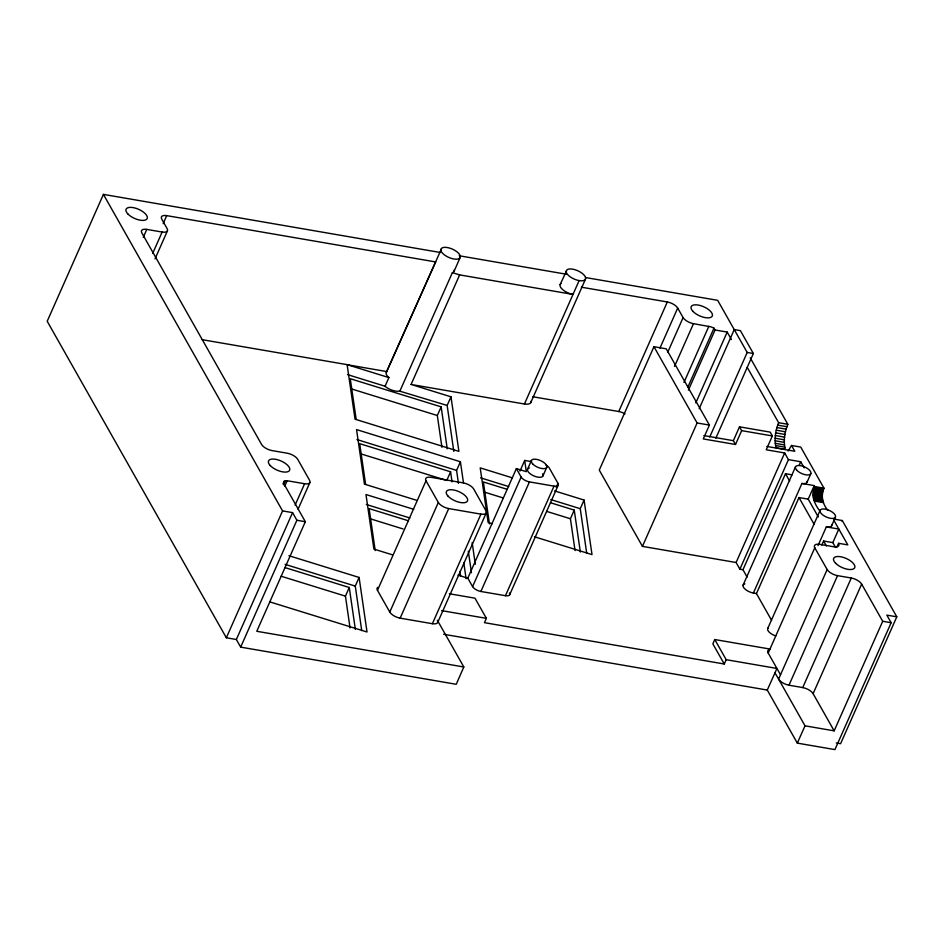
<?xml version="1.0" encoding="UTF-8"?>
<svg xmlns="http://www.w3.org/2000/svg" width="944" height="944" viewBox="0 0 944 944"><rect width="100%" height="100%" fill="white"/><g stroke="black" fill="none" stroke-linecap="round" stroke-linejoin="round"><path stroke-width="1.42" d="M820.147 511.318C814.46 504.521 810.825 495.057 814.778 486.573L814.224 485.605L801.94 483.47L753.395 593.033A8.39 3.623 23.9 0 1 744.344 588.431A8.39 3.623 23.9 0 1 744.851 583.864M827.888 510.338C822.578 504.249 820.619 495.588 823.97 488.166L800.736 447.078L791.52 445.474L788.098 451.055M750.22 357.835L787.839 424.304C784.617 432.175 783.319 441.025 785.255 449.379L776.027 447.775C774.092 439.42 775.39 430.57 778.623 422.7L747.235 367.358M377.812 587.345A8.744 3.776 23.9 0 0 377.47 590.33L389.778 612.066A8.744 3.776 23.9 0 0 400.15 618.155L432.387 623.713A8.744 3.776 23.9 0 0 437.367 620.267L463.823 666.983L456.223 684.294L240.673 647.124L236.354 639.501L226.348 637.778L47.2 321.267L103.415 194.393L440.317 252.496M143.24 237.428L146.792 229.404L162.144 232.059A8.744 3.776 23.9 0 0 167.135 228.613L161.731 219.079A8.744 3.776 23.9 0 1 166.71 215.633L435.644 261.936M163.159 223.657L166.71 215.633M152.68 253.429L162.144 232.059M155.017 258.88L167.454 230.82M282.976 483.953L284.156 481.287L287.165 480.744L304.605 483.741A8.744 3.776 23.9 0 0 309.585 480.295L297.714 459.315A8.744 3.776 23.9 0 0 287.33 453.226L271.978 450.583A8.744 3.776 23.9 0 1 261.606 444.494L141.812 232.849A8.744 3.776 23.9 0 1 146.792 229.404M283.637 484.815L285.418 480.815M284.793 486.089L287.165 480.744M226.348 637.778L282.563 510.905L103.415 194.393M295.13 505.111L304.605 483.741M236.354 639.501L292.569 512.627L282.563 510.905M298.056 509.217L309.903 482.502M240.673 647.124L296.888 520.262L292.569 512.627M284.156 481.287L283.554 483.234L305.337 521.713L256.78 631.288L463.823 666.983M453.816 451.397L447.149 405.46L399.477 391.076A10.49 4.531 23.9 0 1 385.707 386.816L385.069 386.238L388.904 377.588L387.831 376.621A10.49 4.531 23.9 0 1 386.297 372.443L441.78 248.095A10.49 4.531 23.9 0 1 454.807 250.349L456.943 251.788A10.49 4.531 23.9 0 1 459.386 258.432L457.993 259.01A10.49 4.531 23.9 0 1 444.223 254.75L442.524 253.216A10.49 4.531 23.9 0 1 440.99 249.027M386.297 372.443L435.562 262.043M399.996 390.863L452.377 272.639L453.25 272.273A10.49 4.531 23.9 0 0 454.182 270.126M454.052 271.341L460.176 257.5M411.088 384.456L459.645 274.893L572.996 294.434A10.49 4.531 23.9 0 1 560.158 284.474L567.084 269.713A10.49 4.531 23.9 0 1 580.123 271.955L582.259 273.394A10.49 4.531 23.9 0 1 579.132 280.592L524.439 404.008L411.088 384.456L450.984 396.81L458.902 451.362L355.038 419.195L347.109 364.644L202.205 339.687M350.059 627.961L345.445 596.148L349.268 587.498L284.958 567.58M361.729 630.592L355.274 586.094L359.098 577.445L288.923 555.709M441.934 447.326L437.32 415.513L441.155 406.864L350.271 378.721L356.148 419.219M447.149 405.46L450.984 396.81M377.47 590.33L426.027 480.756A8.744 3.776 23.9 0 1 431.007 477.31L463.315 482.891A8.744 3.776 23.9 0 1 473.687 488.98L485.912 510.704A8.744 3.776 23.9 0 1 480.933 514.138L432.387 623.713M365.576 484.166L359.699 443.668L450.583 471.799L446.748 480.461L361.458 454.04M389.778 612.066L438.323 502.491L426.027 480.756M458.454 483.328L456.577 470.407L460.412 461.758L356.549 429.591L364.467 484.142L416.398 500.226M400.15 618.155L448.707 508.58L480.933 514.138M530.799 402.522L585.492 279.117M437.686 622.474L486.243 512.911M509.441 592.95A6.997 3.021 23.9 0 1 505.453 595.711L480.885 591.475A6.997 3.021 23.9 0 1 472.578 586.602L467.811 578.165L516.368 468.602L526.315 471.681L524.687 460.436L531.507 461.616M519.943 471.127L524.687 460.436M472.578 586.602L521.135 477.027L516.368 468.602M527.566 469.192L531.401 460.542M480.885 591.475L529.442 481.9L554.01 486.136A6.997 3.021 23.9 0 0 557.998 483.387L549.361 468.13A6.997 3.021 23.9 0 0 546.033 465.121M542.93 475.965L546.765 467.315M449.379 593.764L474.974 598.177L486.384 618.344L484.461 622.662L724.272 664.01L726.184 659.691L714.773 639.536L712.85 643.855L724.272 664.01M505.453 595.711L554.01 486.136M556.217 487.387L557.998 483.387M509.689 594.72L558.246 485.145M575.038 550.564L570.424 518.752L574.247 510.102L550.482 502.739M532.829 396.751L618.768 411.525L667.325 301.962A8.744 3.776 23.9 0 1 677.698 308.051L683.102 317.585A8.744 3.776 23.9 0 0 693.474 323.674L710.915 326.825L714.006 328.123L715.056 329.975L727.187 332.076L731.423 339.51M586.708 553.196L580.253 508.698L584.076 500.049L554.6 490.915M735.518 444.482L733.37 440.671L739.494 426.83L741.654 430.641L735.518 444.482L703.28 438.925L709.404 425.083L666.24 348.82L653.956 346.696L599.275 470.112L642.439 546.375L736.096 562.506L739.884 569.197L742.963 569.728L747.117 577.067M659.939 348.135L677.698 308.051M667.703 352.324L683.102 317.585M674.523 366.437L693.474 323.674M683.963 382.45L708.826 326.329M687.952 386.922L714.006 328.123M688.412 390.108L715.056 329.975M695.811 402.887L727.187 332.076M699.185 408.717L734.243 329.574L740.391 330.636L753.359 353.516L715.859 438.181M642.439 546.375L697.12 422.971L653.956 346.696M709.758 436.966L747.2 352.454L717.664 300.322L585.528 277.536M739.494 426.83L770.21 432.128L772.369 435.939L766.233 449.781L784.665 452.955L788.441 459.634L800.724 461.758L804.182 467.87M736.096 562.506L784.665 452.955M739.884 569.197L788.441 459.634M742.963 569.728L785.502 473.711L792.087 474.856M743.105 585.079L795.497 466.855M799.084 465.451L800.724 461.758M771.555 620.267L756.451 593.575L799.002 497.559L808.217 499.152L818.295 516.958M807.026 482.278L810.849 473.628M808.217 499.152L814.224 485.605M767.755 628.444L820.147 510.232M780.511 674.783L768.204 653.047L814.778 547.791A8.744 3.776 23.9 0 1 819.758 544.358L833.587 546.741A8.744 3.776 23.9 0 0 838.567 543.296L847.783 544.889L833.646 519.92M818.023 545.608L826.319 526.905A8.39 3.623 23.9 0 0 831.747 524.899M821.823 545.018L823.605 541.018L832.809 542.611L835.57 547.473M831.581 525.843L835.416 517.194A8.39 3.623 23.9 0 0 825.41 509.182A8.39 3.623 23.9 0 0 822.519 514.763A8.39 3.623 23.9 0 0 835.416 517.194M836.313 742.963L840.597 743.695L896.8 616.821L886.829 615.11L891.148 622.733L834.933 749.607L797.326 743.117L767.271 690.064L776.924 668.446L726.184 659.691M832.809 542.611L838.815 529.053L826.319 526.905M836.927 546.989L838.567 543.296M827.156 569.539L778.599 679.114L805.02 725.818L834.154 730.845L882.699 621.282L861.66 584.1A8.744 3.776 23.9 0 0 851.287 578.011L837.529 575.639A8.744 3.776 23.9 0 1 827.156 569.539L814.778 547.791M774.941 672.753L778.599 679.114A8.744 3.776 23.9 0 0 788.972 685.202L837.529 575.639M788.972 685.202L802.73 687.574L851.287 578.011M834.154 730.845L813.103 693.663L861.66 584.1M797.326 743.117L805.02 725.818M841.954 521.218L842.296 520.533L834.413 519.176M560.158 284.474L560.96 283.542M581.386 287.188L667.325 301.962M747.2 352.454L753.359 353.516M459.185 255.753L566.648 274.279M777.75 425.142L786.966 426.723M697.12 422.971L709.404 425.083M741.654 430.641L772.369 435.939M347.687 364.821L387.005 371.606M775.166 440.777L784.393 442.37M703.917 435.597L733.37 440.671M766.87 446.453L794.789 451.256L791.52 445.474M814.778 486.573L823.97 488.166M814.483 487.328L823.664 488.909M814.047 488.626L823.239 490.219M813.704 489.995L822.885 491.588M813.421 491.399L822.613 492.98M813.232 492.815L822.425 494.396M813.138 494.208L822.318 495.801M813.126 495.576L822.307 497.158M813.197 496.874L822.389 498.467M813.362 498.102L822.554 499.683M813.61 499.211L822.802 500.804M813.94 500.214L823.133 501.795M814.353 501.063L823.534 502.645M753.395 593.033L756.451 593.575M296.888 520.262L305.337 521.713M882.699 621.282L891.148 622.733M714.773 639.536L770.28 649.106M441.615 610.626L486.384 618.344M443.668 634.25L767.271 690.064M778.623 422.7L787.839 424.304M776.853 427.538L786.092 429.154M776.263 430.193L785.491 431.797M775.661 432.836L784.889 434.441M775.39 435.526L784.617 437.131M775.107 438.217L784.334 439.821M775.236 443.302L784.452 444.919M775.626 445.544L784.853 447.149M452.377 272.639L459.645 274.893M347.109 364.644L388.904 377.588M347.463 374.591L385.069 386.238M352.029 389.093L437.32 415.513M512.498 477.888L480.213 467.882L488.131 522.433L492.343 523.743M356.926 439.55L456.577 470.407M480.59 477.841L508.663 486.538M550.777 499.577L580.253 508.698M507.14 489.311L483.363 481.959L489.452 523.896M483.729 491.907L503.305 497.972M546.647 511.388L570.424 518.752M534.457 536.782L592.006 554.6L584.076 500.049M413.696 509.312L365.977 494.538L373.895 549.089L392.114 554.73M366.355 504.497L409.861 517.973M408.28 520.734L369.128 508.615L375.216 550.553M370.886 518.988L403.041 528.947M458.005 575.132L467.811 578.165M285.088 564.359L355.274 586.094M281.123 576.229L345.445 596.148M270.173 602.001L367.027 631.996L359.098 577.445M842.296 520.533L896.8 616.821M785.502 473.711L789.656 481.051M799.002 497.559L814.106 524.25M823.605 541.018L826.354 545.892M768.204 653.047L767.708 651.856A8.744 3.776 23.9 0 1 768.487 650.062M574.247 510.102L580.348 552.039M460.412 461.758L463.539 483.293M472.153 542.576L475.292 564.229M468.307 551.143L471.434 572.678M441.155 406.864L447.244 448.801M450.583 471.799L452.058 481.924M463.787 562.789L466.1 578.696M459.964 571.439L460.589 575.769M349.268 587.498L355.369 629.436M448.707 508.58A8.744 3.776 23.9 0 1 438.323 502.491M618.768 411.525A8.744 3.776 23.9 0 1 624.987 413.861M802.73 687.574A8.744 3.776 23.9 0 1 813.103 693.663M530.941 401.294A10.49 4.531 23.9 0 1 524.439 404.008M807.132 481.298A8.39 3.623 23.9 0 1 801.94 483.47M775.756 635.949A8.39 3.623 23.9 0 1 768.451 627.725M529.442 481.9A6.997 3.021 23.9 0 1 521.135 477.027M542.623 473.853A8.39 3.623 23.9 0 1 533.808 475.906A8.39 3.623 23.9 0 1 529.324 467.976M579.132 280.592A10.49 4.531 23.9 0 1 566.294 270.645M692.861 311.272A11.54 4.991 23.9 0 0 711.422 317.019A11.54 4.991 23.9 0 0 700.92 305.714A11.54 4.991 23.9 0 0 692.861 311.272M835.652 563.297A11.54 4.991 23.9 0 0 854.096 568.524A11.54 4.991 23.9 0 0 842.803 557.231A11.54 4.991 23.9 0 0 835.652 563.297M270.208 465.51A11.54 4.991 23.9 0 0 288.758 471.257A11.54 4.991 23.9 0 0 278.256 459.94A11.54 4.991 23.9 0 0 270.208 465.51M127.759 213.828A11.54 4.991 23.9 0 0 146.308 219.574A11.54 4.991 23.9 0 0 135.806 208.258A11.54 4.991 23.9 0 0 127.759 213.828M448.093 496.19A11.54 4.991 23.9 0 0 466.643 501.925A11.54 4.991 23.9 0 0 456.141 490.62A11.54 4.991 23.9 0 0 448.093 496.19M796.736 470.206A8.39 3.623 23.9 0 0 810.223 474.372A8.39 3.623 23.9 0 0 802.565 466.147A8.39 3.623 23.9 0 0 796.736 470.206M532.628 463.882A8.39 3.623 23.9 0 0 546.128 468.059A8.39 3.623 23.9 0 0 538.493 459.834A8.39 3.623 23.9 0 0 532.628 463.882"/></g></svg>
